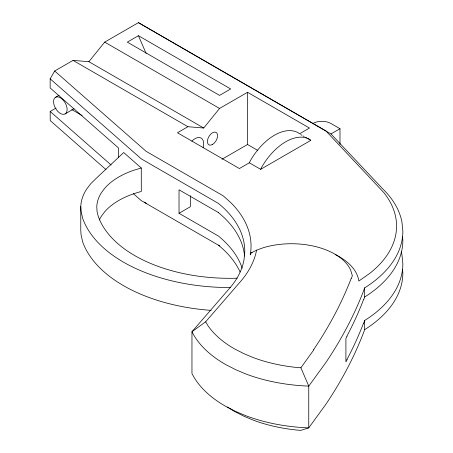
<?xml version="1.0" encoding="UTF-8"?>
<svg xmlns="http://www.w3.org/2000/svg" width="453" height="453" viewBox="0 0 453 453"><rect width="100%" height="100%" fill="white"/><g stroke="black" fill="none" stroke-linecap="round" stroke-linejoin="round"><path stroke-width="0.68" d="M99.326 219.965A75.441 43.562 0 0 1 101.602 215.877L105.039 211.392A75.441 43.562 0 0 1 141.296 191.494L141.279 167.995L123.68 152.536L95.979 178.561L90.781 183.691L86.619 189.127A91.455 52.803 0 0 0 80.77 206.562L80.77 230.056L81.042 234.637L82.65 241.874A150.022 86.619 0 0 0 211.132 310.373M118.522 157.672L118.522 147.995L50.164 87.961L50.158 78.828L54.683 70.996L73.052 60.391L88.879 61.699L203.731 128.018L219.558 108.443L247.536 92.287L309.473 128.057L299.467 133.839L298.414 132.859A47.956 27.69 -60 0 0 250.452 160.549L249.354 162.803L239.394 168.55L177.446 132.752L187.904 126.71L203.731 128.018M242.162 268.131A143.25 82.718 0 0 0 218.357 235.996L179.02 213.284L179.026 189.796L218.357 212.502M257.859 150.458L247.536 144.501L247.536 92.287M339.993 144.377L339.993 128.714L330.95 123.488A12.786 7.384 0 0 0 312.864 123.488M227.536 407.06A117.457 67.814 0 0 0 234.507 411.415L243.912 416.233L253.199 420.124A117.497 67.842 0 0 0 297.666 430.135L300.815 430.35L308.759 427.875L325.645 404.631A855.44 493.9 0 0 0 363.691 332.332L364.671 329.625L364.671 320.486A144.733 83.562 0 0 0 402.842 263.51L401.93 254.592L401.148 251.885M363.691 299.699L364.671 296.998L364.671 287.859A144.733 83.562 0 0 0 402.842 230.883L401.936 221.964A144.733 83.562 0 0 0 382.264 188.363L330.95 133.935L138.431 22.65L104.705 42.118L88.879 61.699M190.345 195.696L190.328 206.755L179.02 213.284M351.335 278.538L352.349 275.741L350.588 269.914A61.172 35.317 0 0 0 263.521 247.638L256.585 250.169L250.696 253.176L250.243 254.914A149.501 86.313 0 0 0 230.758 202.587L223.261 195.86L146.149 151.342L54.683 70.996M256.585 250.169C254.376 261.624 248.606 272.066 241.092 280.888L205.656 321.806L191.964 331.715L191.959 373.487A130.305 75.232 0 0 0 225.515 406.233L235.894 411.556L246.222 415.877A130.305 75.232 0 0 0 308.759 427.875L308.759 386.109L300.894 367.779L313.855 349.767M364.405 321.234L364.512 320.928M364.671 287.859L363.697 290.566A855.44 493.9 0 0 1 325.645 362.864L308.759 386.109A130.305 75.232 0 0 1 246.222 374.11L235.9 369.784L225.515 364.467A130.305 75.232 0 0 1 191.964 331.715L229.648 288.21A143.233 82.695 0 0 0 244.008 259.762L244.762 252.327A143.233 82.695 0 0 0 218.357 203.369L141.268 158.856L50.158 78.828M363.691 323.193L364.671 320.486M260.656 169.331L261.755 167.078A47.956 27.69 -60 0 1 309.716 139.394L310.769 140.373L260.656 169.331L249.354 162.803M347.066 336.279L345.911 338.385L345.911 361.873L347.066 359.767M106.025 169.643L50.215 120.583L50.175 111.461L56.093 108.041M138.442 35.708L127.327 42.129L219.558 95.39L230.673 88.969L138.442 35.708L146.16 53.539M55.549 97.282L59.105 95.232M65.141 113.896A9.592 5.538 60 0 0 62.101 99.037A9.592 5.538 60 0 0 53.794 103.833A9.592 5.538 60 0 0 65.141 113.896L74.026 108.771M221.987 159.246L247.536 144.501M330.95 133.935L339.993 128.714M250.696 253.176L252.015 252.695M141.279 167.995L133.754 170.26A75.441 43.562 0 0 0 105.039 187.904L101.602 192.389A75.441 43.562 0 0 0 96.778 206.772L97.067 211.67L98.312 216.523A134.065 77.406 0 0 0 237.202 278.187M230.622 287.315L220.956 287.395A150.022 86.619 0 0 1 82.656 218.38L81.042 211.143L80.77 206.562M300.894 367.779L297.644 367.564A117.633 67.916 0 0 1 253.131 357.536L243.833 353.64L234.416 348.816A117.587 67.893 0 0 1 208.04 325.832L205.656 321.806M138.431 22.65L325.883 130.9L383.799 192.559A138.459 79.943 0 0 1 369.472 273.595L358.855 281.024A67.593 39.026 0 0 0 335.175 254.484M104.705 42.118L219.558 108.443M73.052 60.391L187.904 126.71M71.761 109.569L82.146 115.566M219.688 245.905L141.268 200.617L133.386 193.691M300.656 134.53L301.845 135.215M303.034 135.906L304.229 136.591M305.418 137.276L306.607 137.967M307.797 138.652L310.769 140.373M50.175 111.461L111.104 164.977M144.66 202.095L146.257 203.499M402.513 236.828L402.842 240.016A144.728 83.562 0 0 1 364.671 296.998M402.513 269.461L402.836 272.649A144.733 83.562 0 0 1 364.671 329.625M351.16 278.516A842.784 486.409 -0.1 0 1 313.572 349.705M363.533 299.682A855.44 493.985 0 0 1 346.856 336.239M363.533 323.17A855.44 493.985 0 0 1 346.856 359.733M191.851 141.155A12.31 7.106 -60 0 1 201.121 138.08A12.31 7.106 -60 0 1 203.097 147.65M218.357 245.135A143.233 82.695 0 0 1 240.073 271.981M218.312 212.519A143.199 82.656 0.1 0 1 244.569 256.053M212.491 144.496A7.191 4.156 -60 0 0 216.896 133.142A7.191 4.156 -60 0 0 208.086 138.227A7.191 4.156 -60 0 0 212.491 144.496"/></g></svg>
